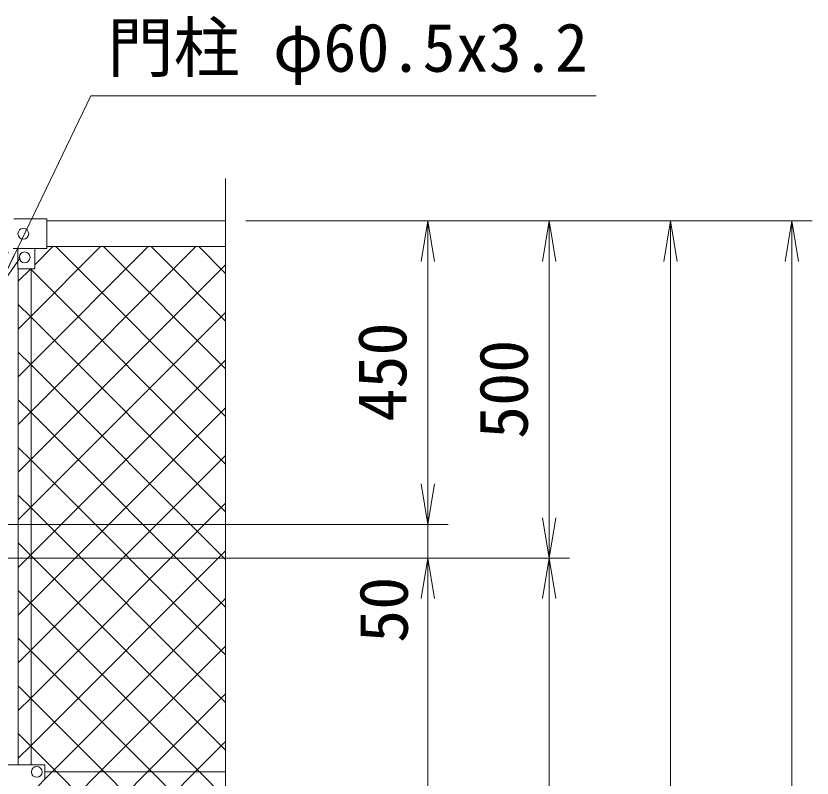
# Model space of a CAD drawing. Units: millimetres, scale not verified. Extents: x -6300 to 6300, y -4455 to 4455.
# Drawn here: x -2231 to -1050, y 1236 to 2366 of the extents above; entities that cross this region are included whole.
import ezdxf
from ezdxf.enums import TextEntityAlignment as Align

# ---------------------------------------------------------------- set-up
doc = ezdxf.new("R2010")
doc.units = ezdxf.units.MM
doc.header["$LTSCALE"] = 30
for name, color, linetype, lineweight in [('0-2_D-STR1', 1, 'Continuous', 18), ('0-3_D-STR3', 3, 'Continuous', 13), ('0-7_D-STR-DIM', 7, 'Continuous', 9), ('0-8_0', 7, 'Continuous', 9), ('0-9_D-STR-TXT', 7, 'Continuous', 9), ('0-A_D-STR2', 7, 'Continuous', 9)]:
    doc.layers.add(name, color=color, linetype=linetype, lineweight=lineweight)
doc.styles.add('ＭＳ ゴシック', font='')
doc.styles.get('ＭＳ ゴシック').set_extended_font_data('MS Gothic')

# ---------------------------------------------------------------- blocks, each defined once
blk = doc.blocks.new('_Open')
at = {"layer": '0-8_0'}
blk.add_line((-30, 5), (0, 0), dxfattribs=at)
blk.add_lwpolyline([(-30, -5), (0, 0), (-30, 0)], dxfattribs=at)

msp = doc.modelspace()

# ---------------------------------------------------------------- linework, layer by layer
at = {"layer": '0-2_D-STR1'}
for p, q in [((-2184.72, 2061.98), (-1919.72, 2061.98)), ((-2184.72, 2023.98), (-1919.72, 2023.98))]:
    msp.add_line(p, q, dxfattribs=at)
at = {"layer": '0-3_D-STR3'}
for p, q in [((-2184.72, 2064.98), (-2233.94, 2064.98)), ((-2184.72, 2020.98), (-2184.72, 2064.98)), ((-2184.72, 2020.98), (-2234.92, 2020.98)), ((-2227.72, 2020.98), (-2227.72, 1991.98)), ((-2202.72, 2020.98), (-2202.72, 1991.98)), ((-2227.22, 1991.11), (-2227.22, 1255.48)), ((-2226.72, 1990.98), (-2203.72, 1990.98)), ((-2208.22, 1990.98), (-2208.22, 1255.48)), ((-2302.52, 1255.48), (-2187.72, 1255.48)), ((-2187.72, 1255.48), (-2187.72, 1234.48)), ((-1919.72, 1244.98), (-2187.72, 1244.98))]:
    msp.add_line(p, q, dxfattribs=at)
for centre in [(-2219.72, 2042.98), (-2217.72, 2007.98), (-2199.72, 1244.98)]:
    msp.add_circle(centre, 8, dxfattribs=at)
for centre, start, end in [((-2226.72, 1991.98), 180, 270), ((-2203.72, 1991.98), 270, 0)]:
    msp.add_arc(centre, 1, start, end, dxfattribs=at)
at = {"layer": '0-7_D-STR-DIM'}
for p, q in [((-1919.72, 862.63), (-1919.72, 2124.98)), ((-1889.72, 2061.98), (-1229.72, 2061.98)), ((-1889.72, 2061.98), (-1049.72, 2061.98)), ((-1889.72, 2061.98), (-1409.72, 2061.98)), ((-1889.72, 2061.98), (-1589.72, 2061.98)), ((-1619.72, 2001.98), (-1619.72, 1671.98)), ((-1439.72, 2001.98), (-1439.72, 1621.98)), ((-1259.72, -378.02), (-1259.72, 2001.98)), ((-1079.72, -728.02), (-1079.72, 2001.98)), ((-1619.72, 1671.98), (-1619.72, 1731.98)), ((-2324.72, 1611.98), (-1589.72, 1611.98)), ((-2324.72, 1611.98), (-1589.72, 1611.98)), ((-1619.72, 1611.98), (-1619.72, 1561.98)), ((-2394.87, 1561.98), (-1589.72, 1561.98)), ((-2394.87, 1561.98), (-1409.72, 1561.98)), ((-2394.87, 1561.98), (-1589.72, 1561.98)), ((-2394.87, 1561.98), (-1409.72, 1561.98)), ((-1619.72, -328.02), (-1619.72, 1501.98)), ((-1619.72, 1501.98), (-1619.72, 1441.98)), ((-1439.72, 1501.98), (-1439.72, -378.02))]:
    msp.add_line(p, q, dxfattribs=at)
at = {"layer": '0-9_D-STR-TXT'}
msp.add_lwpolyline([(-1369.98, 2247.67), (-2119.71, 2247.67), (-2258.35, 1959.41)], dxfattribs=at)
at = {"layer": '0-A_D-STR2'}
for p, q in [((-2208.22, 1920.77), (-2105.01, 2023.98)), ((-2208.22, 1850.06), (-2034.3, 2023.98)), ((-2208.22, 1779.35), (-1963.59, 2023.98)), ((-2202.72, 1996.98), (-2175.72, 2023.98)), ((-1919.72, 1772.14), (-2171.56, 2023.98)), ((-1919.72, 1842.85), (-2100.85, 2023.98)), ((-1919.72, 1913.56), (-2030.14, 2023.98)), ((-1919.72, 1984.27), (-1959.43, 2023.98)), ((-2208.22, 1708.64), (-1919.72, 1997.14)), ((-2227.22, 1972.48), (-2208.72, 1990.98)), ((-2208.22, 1919.22), (-2227.22, 1938.22)), ((-2208.22, 1637.93), (-1919.72, 1926.43)), ((-2227.22, 1901.77), (-2208.22, 1920.77)), ((-1919.72, 1630.72), (-2208.22, 1919.22)), ((-2208.22, 1848.51), (-2227.22, 1867.51)), ((-2208.22, 1567.22), (-1919.72, 1855.72)), ((-2227.22, 1831.06), (-2208.22, 1850.06)), ((-1919.72, 1560.01), (-2208.22, 1848.51)), ((-2208.22, 1777.8), (-2227.22, 1796.8)), ((-2208.22, 1496.51), (-1919.72, 1785.01)), ((-2227.22, 1760.35), (-2208.22, 1779.35)), ((-1919.72, 1489.3), (-2208.22, 1777.8)), ((-2208.22, 1707.08), (-2227.22, 1726.08)), ((-2208.22, 1425.8), (-1919.72, 1714.3)), ((-2227.22, 1689.64), (-2208.22, 1708.64)), ((-1919.72, 1418.58), (-2208.22, 1707.08)), ((-2208.22, 1636.37), (-2227.22, 1655.37)), ((-2208.22, 1355.08), (-1919.72, 1643.58)), ((-2227.22, 1618.93), (-2208.22, 1637.93)), ((-1919.72, 1347.87), (-2208.22, 1636.37)), ((-2208.22, 1565.66), (-2227.22, 1584.66)), ((-2208.22, 1284.37), (-1919.72, 1572.87)), ((-2227.22, 1548.22), (-2208.22, 1567.22)), ((-1919.72, 1277.16), (-2208.22, 1565.66)), ((-2208.22, 1494.95), (-2227.22, 1513.95)), ((-2176.9, 1244.98), (-1919.72, 1502.16)), ((-2227.22, 1477.51), (-2208.22, 1496.51)), ((-1958.24, 1244.98), (-2208.22, 1494.95)), ((-2208.22, 1424.24), (-2227.22, 1443.24)), ((-2106.19, 1244.98), (-1919.72, 1431.45)), ((-2227.22, 1406.8), (-2208.22, 1425.8)), ((-2028.95, 1244.98), (-2208.22, 1424.24)), ((-2208.22, 1353.53), (-2227.22, 1372.53)), ((-2035.48, 1244.98), (-1919.72, 1360.74)), ((-2227.22, 1336.08), (-2208.22, 1355.08)), ((-2099.67, 1244.98), (-2208.22, 1353.53)), ((-2208.22, 1282.82), (-2227.22, 1301.82)), ((-1964.77, 1244.98), (-1919.72, 1290.03)), ((-2227.22, 1265.37), (-2208.22, 1284.37)), ((-2170.38, 1244.98), (-2208.22, 1282.82)), ((-2208.22, 1213.66), (-2176.9, 1244.98)), ((-2208.22, 1142.95), (-2106.19, 1244.98)), ((-2208.22, 1072.24), (-2035.48, 1244.98)), ((-2208.22, 1001.53), (-1964.77, 1244.98)), ((-1919.72, 994.32), (-2170.38, 1244.98)), ((-1919.72, 1065.03), (-2099.67, 1244.98)), ((-1919.72, 1135.74), (-2028.95, 1244.98)), ((-1919.72, 1206.45), (-1958.24, 1244.98))]:
    msp.add_line(p, q, dxfattribs=at)
msp.add_lwpolyline([(-1919.72, 1701.43), (-2208.22, 1989.93), (-2209.27, 1990.98)], dxfattribs=at)

# ---------------------------------------------------------------- block references
at = {"layer": '0-7_D-STR-DIM', "xscale": 2, "yscale": 2}
for p, rotation in [((-1619.72, 2061.98), 90), ((-1439.72, 2061.98), 90), ((-1259.72, 2061.98), 90), ((-1079.72, 2061.98), 90), ((-1619.72, 1611.98), 270), ((-1619.72, 1611.98), 270), ((-1439.72, 1561.98), 270), ((-1619.72, 1561.98), 90), ((-1619.72, 1561.98), 90), ((-1439.72, 1561.98), 90)]:
    msp.add_blockref('_Open', p, dxfattribs=dict(at, rotation=rotation))
at = {"layer": '0-9_D-STR-TXT', "xscale": 2, "yscale": 2, "rotation": 244.31513}
msp.add_blockref('_Open', (-2259.21, 1957.61), dxfattribs=at)

# ---------------------------------------------------------------- texts
at = {"layer": '0-7_D-STR-DIM', "style": 'ＭＳ ゴシック'}
for s, p in [('450', (-1629.84, 1764.23)), ('500', (-1449.84, 1738.67)), ('50', (-1627.8, 1436.3))]:
    msp.add_text(s, height=72.14, rotation=90, dxfattribs=at).set_placement(p, align=Align.BOTTOM_LEFT)
at = {"layer": '0-9_D-STR-TXT', "style": 'ＭＳ ゴシック'}
msp.add_text('門柱 φ60.5x3.2', height=72.14, dxfattribs=at).set_placement((-2095.23, 2261.5), align=Align.BOTTOM_LEFT)

doc.saveas('drawing.dxf')
